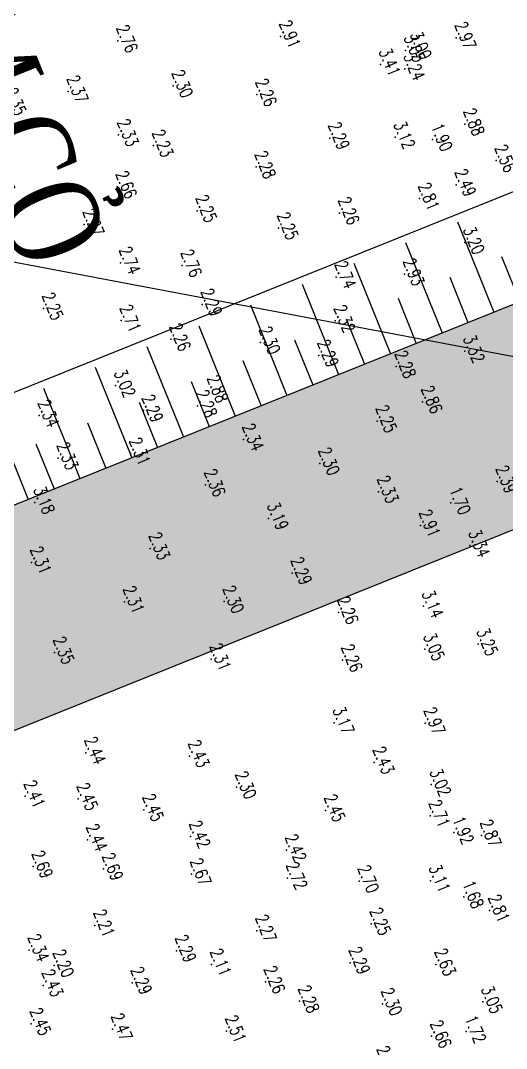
# Model space of a CAD drawing. Header units: millimetres. Extents: x 405522 to 410309, y 2303080 to 2310223.
# Drawn here: x 407066.9 to 407136.6, y 2306635.5 to 2306783 of the extents above; entities that cross this region are included whole.
import ezdxf
from ezdxf.enums import TextEntityAlignment as Align
from ezdxf.xclip import XClip

# ---------------------------------------------------------------- set-up
doc = ezdxf.new("R2010")
doc.units = ezdxf.units.MM
doc.header["$LTSCALE"] = 10
doc.header["$MEASUREMENT"] = 0
doc.header["$XCLIPFRAME"] = 0
doc.layers.get('Defpoints').update_dxf_attribs({"linetype": 'CONTINUOUS'})
for name, color, linetype in [('caodo', 7, 'CONTINUOUS'), ('De', 5, 'CONTINUOUS'), ('DIM', 4, 'CONTINUOUS'), ('Hatch', 8, 'CONTINUOUS'), ('Other', 9, 'CONTINUOUS'), ('text', 7, 'CONTINUOUS')]:
    doc.layers.add(name, color=color, linetype=linetype)
doc.styles.add('Dien', font='simplex.shx', dxfattribs={"width": 0.75})
doc.styles.add('TextH', font='vntimeh.shx', dxfattribs={"width": 0.75})
doc.styles.add('txt', font='romans.shx', dxfattribs={"height": 0.2})
doc.dimstyles.new('D6.7', dxfattribs={"dimscale": 6.7, "dimtxt": 1.5, "dimasz": 2, "dimexe": 1.5, "dimexo": 0.5, "dimgap": 1, "dimtad": 1, "dimdec": 0, "dimdsep": 46, "dimtxsty": 'Dien', "dimcen": 1, "dimclrd": 256, "dimclre": 256, "dimclrt": 7, "dimaunit": 1, "dimadec": 3, "dimazin": 0, "dimtfac": 1, "dimtdec": 0, "dimtmove": 1, "dimatfit": 0, "dimfxl": 1, "dimtolj": 1, "dimtzin": 0, "dimlwe": -1, "dimarcsym": 0})

# ---------------------------------------------------------------- blocks, each defined once
blk = doc.blocks.new('*D26')
at = {"layer": 'Defpoints', "color": 0, "linetype": 'Continuous'}
for p in [(406742.6619138751, 2306987.542138263), (407088.9799926709, 2306054.36399705), (407050.0361064873, 2306039.911268014)]:
    blk.add_point(p, dxfattribs=at)
at = {"layer": 'DIM'}
for p, q in [((406739.5212196925, 2306986.376574), (406694.2959683287, 2306969.592725042)), ((407085.8392984883, 2306053.198432786), (407040.6140239395, 2306036.414575225))]:
    blk.add_line(p, q, dxfattribs=at)
at = {"layer": 'DIM', "linetype": 'Continuous', "lineweight": -2}
blk.add_line((406708.380307929, 2306960.526641102), (407045.3738494347, 2306052.474044744), dxfattribs=at)
at = {"layer": 'DIM', "linetype": 'Continuous'}
for points in [[(406710.4741040507, 2306961.303683944), (406706.2865118071, 2306959.74959826), (406703.7180508765, 2306973.089417832)], [(407047.4676455563, 2306053.251087586), (407043.2800533128, 2306051.697001902), (407050.0361064873, 2306039.911268014)]]:
    blk.add_solid(points, dxfattribs=at)
at = {"layer": 'DIM', "color": 7, "linetype": 'Continuous', "insert": (406887.8695083207, 2306510.579817844), "char_height": 10.05, "attachment_point": 5, "rotation": 290.3607342621674, "style": 'Dien'}
blk.add_mtext('\\A1;995', dxfattribs=at)
blk = doc.blocks.new('20')
at = {"layer": 'caodo', "color": 8, "linetype": 'Continuous'}
for p in [(-503.320000000007, -527.7099999999627, 0.5900000000000003), (-478.1399999999558, -527.9099999996834, 0.6500000000000004), (-526.6699999999837, -528.3699999996461, 0.4400000000000004), (-484.5099999999511, -529.3300000000745, 0.6800000000000002), (-485.4099999999744, -529.7599999997765, 0.7300000000000004), (-489, -531.7299999999814, 1.09), (-485.4799999999814, -532.3799999998882, 0.9200000000000004), (-518.7399999999907, -534.8300000000745, -0.01999999999999957), (-533.789999999979, -535.6199999996461, 0.05000000000000027), (-506.7299999999814, -536.0800000000745, -0.05999999999999961), (-476.8999999999651, -540.3300000000745, 0.56), (-526.5499999999884, -541.8699999996461, 0.01000000000000023), (-496.2799999999697, -542.3100000000559, -0.0299999999999998), (-486.8899999999558, -542.1999999997206, 0.8000000000000003), (-481.5099999999511, -542.5299999997951, -0.4199999999999997), (-521.5499999999884, -543.3999999999069, -0.08999999999999986), (-472.4099999999744, -545.5499999998137, 0.2400000000000002), (-506.8399999999674, -546.4599999999627, -0.03999999999999959), (-526.7699999999604, -549.3199999998324, 0.3400000000000003), (-478.1399999999558, -549.0200000000186, 0.1700000000000004), (-483.3899999999558, -551.0099999997765, 0.4900000000000002), (-515.3099999999977, -552.7599999997765, -0.06999999999999984), (-494.8699999999953, -553.0699999998324, -0.05999999999999961), (-531.5, -554.7299999999814, -0.04999999999999982), (-503.609999999986, -555.2599999997765, -0.06999999999999984), (-476.9099999999744, -557.3199999998324, 0.8800000000000003), (-526.2799999999697, -560.1999999997206, 0.4200000000000004), (-517.4499999999534, -560.589999999851, 0.4400000000000004), (-485.5599999999977, -561.8500000000931, 0.6100000000000003), (-495.3699999999953, -562.2700000000186, 0.4200000000000004), (-514.5499999999884, -566.2099999999627, -0.0299999999999998), (-537.3299999999581, -566.7799999997951, -0.06999999999999984), (-526.2099999999627, -568.5200000000186, 0.3900000000000001), (-495.4799999999814, -568.5699999998324), (-519.070000000007, -571.1999999997206, -0.05999999999999961), (-506.2199999999721, -571.6499999999069, -0.01999999999999957), (-497.8399999999674, -573.5400000000373, -0.0299999999999998), (-476.8999999999651, -572.9099999996834, 1), (-486.75, -575.1199999996461, -0.03999999999999959), (-527, -577.839999999851, 0.7000000000000002), (-513.6699999999837, -578.6299999998882, 0.56), (-515.25, -580.7599999997765, -0.03999999999999959), (-482.9499999999534, -580.1599999996834, 0.54), (-537.9400000000023, -582.1599999996834, 0.02000000000000002), (-523.0099999999511, -581.4399999999441, -0.0299999999999998), (-489.4699999999721, -582.9399999999441, -0.06999999999999984), (-508.6199999999953, -585.5800000000745, 0.02000000000000002), (-535.2199999999721, -588.2700000000186, 0.01000000000000023), (-524.8399999999674, -587.6099999998696, -0.009999999999999787), (-497.6900000000023, -589.0200000000186, -0.01999999999999957), (-472.2599999999511, -591.6000000000931, 0.07000000000000028), (-514.0799999999581, -592.1099999998696, 0.04000000000000004), (-489.2699999999604, -593.0699999998324, 0.01000000000000023), (-538.5599999999977, -594.6199999996461, 0.8600000000000003), (-478.8999999999651, -594.679999999702, -0.6199999999999999), (-505.039999999979, -596.8999999999069, 0.8700000000000001), (-483.2699999999604, -597.9399999999441, 0.5900000000000003), (-522.0299999999697, -601.2099999999627, 0.01000000000000023), (-476.1599999999744, -600.8199999998324, 1.02), (-539.039999999979, -603.2299999999814, -0.009999999999999787), (-501.679999999993, -604.7599999997765, -0.0299999999999998), (-525.7199999999721, -608.8799999998882, -0.009999999999999787), (-511.4199999999837, -608.8500000000931, -0.01999999999999957), (-495, -610.429999999702, -0.05999999999999961), (-482.8299999999581, -609.5200000000186, 0.8200000000000003), (-474.9899999999907, -614.9699999997392, 0.9300000000000002), (-535.7599999999511, -616.1699999999255, 0.03000000000000025), (-482.6300000000047, -615.6699999999255, 0.7300000000000004), (-513.289999999979, -617.1099999998696, -0.009999999999999787), (-494.4199999999837, -617.2700000000186, -0.05999999999999961), (-495.6300000000047, -626.2399999997579, 0.8500000000000001), (-482.5799999999581, -626.2999999998137, 0.6500000000000004), (-531.25, -630.5499999998137, 0.1200000000000001), (-516.4099999999744, -631.0200000000186, 0.1100000000000003), (-489.8800000000047, -631.9599999999627, 0.1100000000000003), (-509.6300000000047, -635.5, -0.01999999999999957), (-481.7199999999721, -635.1199999996461, 0.7000000000000002), (-539.9699999999721, -636.7999999998137, 0.0900000000000003), (-532.3699999999953, -637.1699999999255, 0.1300000000000003), (-522.9199999999837, -638.7399999997579, 0.1300000000000003), (-496.8999999999651, -638.8199999998324, 0.1300000000000003), (-481.859999999986, -639.6000000000931, 0.3900000000000001), (-531.0099999999511, -643.0499999998137, 0.1200000000000001), (-516.25, -642.5699999998324, 0.1000000000000001), (-478.4499999999534, -642, -0.3999999999999999), (-474.5199999999604, -642.429999999702, 0.5500000000000003), (-502.4799999999814, -644.5400000000373, 0.1000000000000001), (-538.8299999999581, -646.8799999998882, 0.3700000000000001), (-528.7399999999907, -647.2299999999814, 0.3700000000000001), (-516.1199999999953, -647.9899999997579, 0.3500000000000001), (-502.3399999999674, -648.5299999997951, 0.4000000000000004), (-492.0599999999977, -648.9699999997392, 0.3800000000000003), (-481.8399999999674, -648.9099999996834, 0.79), (-477.0299999999697, -651.2199999997392, -0.6399999999999999), (-473.3299999999581, -653.2099999999627, 0.4900000000000002), (-490.3399999999674, -655.089999999851, -0.06999999999999984), (-529.9599999999627, -655.3300000000745, -0.1099999999999999), (-506.75, -656.089999999851, -0.04999999999999982), (-539.3800000000047, -658.8699999996461, 0.02000000000000002), (-518.2699999999604, -658.9699999997392, -0.0299999999999998), (-513.25, -660.9499999997206, -0.21), (-493.3299999999581, -660.6899999999441, -0.0299999999999998), (-481.039999999979, -660.929999999702, 0.3100000000000001), (-535.789999999979, -661.0800000000745, -0.1199999999999997), (-537.359999999986, -663.9399999999441, 0.1100000000000003), (-524.609999999986, -663.5699999998324, -0.0299999999999998), (-505.5099999999511, -663.4399999999441, -0.05999999999999961), (-500.5999999999767, -666.2299999999814, -0.03999999999999959), (-488.7199999999721, -666.589999999851, -0.01999999999999957), (-474.3299999999581, -666.3199999998324, 0.7300000000000004), (-539.0899999999674, -669.4699999997392, 0.1300000000000003), (-527.4400000000023, -670.2299999999814, 0.1500000000000004), (-511.070000000007, -670.5099999997765, 0.1900000000000004), (-481.6599999999744, -671.25, 0.3400000000000003), (-476.6999999999534, -670.5699999998324, -0.5999999999999999)]:
    blk.add_point(p, dxfattribs=at)
at = {"layer": 'caodo', "color": 8, "linetype": 'Continuous', "style": 'txt', "width": 0.75}
for s, p in [('2.76', (-526.1699999999837, -528.3699999996461, 0.4400000000000004)), ('2.91', (-502.820000000007, -527.7099999999627, 0.5900000000000003)), ('2.97', (-477.6399999999558, -527.9099999996834, 0.6500000000000004)), ('3.05', (-484.9099999999744, -529.7599999997765, 0.7300000000000004)), ('3.00', (-484.0099999999511, -529.3300000000745, 0.6800000000000002)), ('3.41', (-488.5, -531.7299999999814, 1.09)), ('3.24', (-484.9799999999814, -532.3799999998882, 0.9200000000000004)), ('2.30', (-518.2399999999907, -534.8300000000745, -0.01999999999999957)), ('2.37', (-533.289999999979, -535.6199999996461, 0.05000000000000027)), ('2.26', (-506.2299999999814, -536.0800000000745, -0.05999999999999961)), ('2.35', (-542.1399999999558, -537.3899999996647, 0.03000000000000025)), ('2.88', (-476.3999999999651, -540.3300000000745, 0.56)), ('2.33', (-526.0499999999884, -541.8699999996461, 0.01000000000000023)), ('3.12', (-486.3899999999558, -542.1999999997206, 0.8000000000000003)), ('2.23', (-521.0499999999884, -543.3999999999069, -0.08999999999999986)), ('2.29', (-495.7799999999697, -542.3100000000559, -0.0299999999999998)), ('1.90', (-481.0099999999511, -542.5299999997951, -0.4199999999999997)), ('2.28', (-506.3399999999674, -546.4599999999627, -0.03999999999999959)), ('2.56', (-471.9099999999744, -545.5499999998137, 0.2400000000000002)), ('2.66', (-526.2699999999604, -549.3199999998324, 0.3400000000000003)), ('2.49', (-477.6399999999558, -549.0200000000186, 0.1700000000000004)), ('2.81', (-482.8899999999558, -551.0099999997765, 0.4900000000000002)), ('2.25', (-514.8099999999977, -552.7599999997765, -0.06999999999999984)), ('2.26', (-494.3699999999953, -553.0699999998324, -0.05999999999999961)), ('2.27', (-531, -554.7299999999814, -0.04999999999999982)), ('2.25', (-503.109999999986, -555.2599999997765, -0.06999999999999984)), ('3.20', (-476.4099999999744, -557.3199999998324, 0.8800000000000003)), ('2.74', (-525.7799999999697, -560.1999999997206, 0.4200000000000004)), ('2.76', (-516.9499999999534, -560.589999999851, 0.4400000000000004)), ('2.74', (-494.8699999999953, -562.2700000000186, 0.4200000000000004)), ('2.93', (-485.0599999999977, -561.8500000000931, 0.6100000000000003)), ('2.25', (-536.8299999999581, -566.7799999997951, -0.06999999999999984)), ('2.29', (-514.0499999999884, -566.2099999999627, -0.0299999999999998)), ('2.71', (-525.7099999999627, -568.5200000000186, 0.3900000000000001)), ('2.32', (-494.9799999999814, -568.5699999998324)), ('2.26', (-518.570000000007, -571.1999999997206, -0.05999999999999961)), ('2.30', (-505.7199999999721, -571.6499999999069, -0.01999999999999957)), ('3.32', (-476.3999999999651, -572.9099999996834, 1)), ('2.29', (-497.3399999999674, -573.5400000000373, -0.0299999999999998)), ('2.28', (-486.25, -575.1199999996461, -0.03999999999999959)), ('3.02', (-526.5, -577.839999999851, 0.7000000000000002)), ('2.88', (-513.1699999999837, -578.6299999998882, 0.56)), ('2.86', (-482.4499999999534, -580.1599999996834, 0.54)), ('2.29', (-522.5099999999511, -581.4399999999441, -0.0299999999999998)), ('2.28', (-514.75, -580.7599999997765, -0.03999999999999959)), ('2.34', (-537.4400000000023, -582.1599999996834, 0.02000000000000002)), ('2.25', (-488.9699999999721, -582.9399999999441, -0.06999999999999984)), ('2.34', (-508.1199999999953, -585.5800000000745, 0.02000000000000002)), ('2.31', (-524.3399999999674, -587.6099999998696, -0.009999999999999787)), ('2.33', (-534.7199999999721, -588.2700000000186, 0.01000000000000023)), ('2.30', (-497.1900000000023, -589.0200000000186, -0.01999999999999957)), ('2.36', (-513.5789999999688, -592.1099999998696, 0.04000000000000004)), ('2.39', (-471.7599999999511, -591.6000000000931, 0.07000000000000028)), ('2.33', (-488.7699999999604, -593.0699999998324, 0.01000000000000023)), ('3.18', (-538.0599999999977, -594.6199999996461, 0.8600000000000003)), ('1.70', (-478.3999999999651, -594.679999999702, -0.6199999999999999)), ('3.19', (-504.539999999979, -596.8999999999069, 0.8700000000000001)), ('2.91', (-482.7699999999604, -597.9399999999441, 0.5900000000000003)), ('2.33', (-521.5299999999697, -601.2099999999627, 0.01000000000000023)), ('3.34', (-475.6599999999744, -600.8199999998324, 1.02)), ('2.31', (-538.539999999979, -603.2299999999814, -0.009999999999999787)), ('2.29', (-501.179999999993, -604.7599999997765, -0.0299999999999998)), ('2.31', (-525.2199999999721, -608.8799999998882, -0.009999999999999787)), ('2.30', (-510.9199999999837, -608.8500000000931, -0.01999999999999957)), ('3.14', (-482.3299999999581, -609.5200000000186, 0.8200000000000003)), ('2.26', (-494.5, -610.429999999702, -0.05999999999999961)), ('3.05', (-482.1300000000047, -615.6699999999255, 0.7300000000000004)), ('3.25', (-474.4899999999907, -614.9699999997392, 0.9300000000000002)), ('2.35', (-535.2599999999511, -616.1699999999255, 0.03000000000000025)), ('2.31', (-512.789999999979, -617.1099999998696, -0.009999999999999787)), ('2.26', (-493.9199999999837, -617.2700000000186, -0.05999999999999961)), ('3.17', (-495.1300000000047, -626.2399999997579, 0.8500000000000001)), ('2.97', (-482.0799999999581, -626.2999999998137, 0.6500000000000004)), ('2.44', (-530.75, -630.5499999998137, 0.1200000000000001)), ('2.43', (-515.9099999999744, -631.0200000000186, 0.1100000000000003)), ('2.43', (-489.3800000000047, -631.9599999999627, 0.1100000000000003)), ('3.02', (-481.2199999999721, -635.1199999996461, 0.7000000000000002)), ('2.30', (-509.1300000000047, -635.5, -0.01999999999999957)), ('2.41', (-539.4699999999721, -636.7999999998137, 0.0900000000000003)), ('2.45', (-531.8699999999953, -637.1699999999255, 0.1300000000000003)), ('2.45', (-522.4199999999837, -638.7399999997579, 0.1300000000000003)), ('2.45', (-496.3999999999651, -638.8199999998324, 0.1300000000000003)), ('2.71', (-481.359999999986, -639.6000000000931, 0.3900000000000001)), ('2.42', (-515.75, -642.5699999998324, 0.1000000000000001)), ('1.92', (-477.9499999999534, -642, -0.3999999999999999)), ('2.87', (-474.0199999999604, -642.429999999702, 0.5500000000000003)), ('2.44', (-530.5099999999511, -643.0499999998137, 0.1200000000000001)), ('2.42', (-501.9799999999814, -644.5400000000373, 0.1000000000000001)), ('2.69', (-538.3299999999581, -646.8799999998882, 0.3700000000000001)), ('2.69', (-528.2399999999907, -647.2299999999814, 0.3700000000000001)), ('2.67', (-515.6199999999953, -647.9899999997579, 0.3500000000000001)), ('2.72', (-501.8399999999674, -648.5299999997951, 0.4000000000000004)), ('2.70', (-491.5599999999977, -648.9699999997392, 0.3800000000000003)), ('3.11', (-481.3399999999674, -648.9099999996834, 0.79)), ('1.68', (-476.5299999999697, -651.2199999997392, -0.6399999999999999)), ('2.81', (-472.8299999999581, -653.2099999999627, 0.4900000000000002)), ('2.21', (-529.4599999999627, -655.3300000000745, -0.1099999999999999)), ('2.25', (-489.8399999999674, -655.089999999851, -0.06999999999999984)), ('2.27', (-506.25, -656.089999999851, -0.04999999999999982)), ('2.34', (-538.8800000000047, -658.8699999996461, 0.02000000000000002)), ('2.29', (-517.7699999999604, -658.9699999997392, -0.0299999999999998)), ('2.20', (-535.289999999979, -661.0800000000745, -0.1199999999999997)), ('2.11', (-512.75, -660.9499999997206, -0.21)), ('2.29', (-492.8299999999581, -660.6899999999441, -0.0299999999999998)), ('2.63', (-480.5389999999898, -660.929999999702, 0.3100000000000001)), ('2.43', (-536.859999999986, -663.9399999999441, 0.1100000000000003)), ('2.29', (-524.109999999986, -663.5699999998324, -0.0299999999999998)), ('2.26', (-505.0099999999511, -663.4399999999441, -0.05999999999999961)), ('2.28', (-500.0999999999767, -666.2299999999814, -0.03999999999999959)), ('2.30', (-488.2199999999721, -666.589999999851, -0.01999999999999957)), ('3.05', (-473.8299999999581, -666.3199999998324, 0.7300000000000004)), ('2.45', (-538.5899999999674, -669.4699999997392, 0.1300000000000003)), ('2.47', (-526.9400000000023, -670.2299999999814, 0.1500000000000004)), ('2.51', (-510.570000000007, -670.5099999997765, 0.1900000000000004)), ('2.66', (-481.1599999999744, -671.25, 0.3400000000000003)), ('1.72', (-476.1999999999534, -670.5699999998324, -0.5999999999999999)), ('2.18', (-488.8299999999581, -674.9199999999255, -0.1399999999999997))]:
    blk.add_text(s, height=1.8, rotation=292, dxfattribs=at).set_placement(p, align=Align.CENTER)

msp = doc.modelspace()

# ---------------------------------------------------------------- hatches: boundary and pattern name
at = {"layer": 'Hatch', "linetype": 'Continuous'}
h = msp.add_hatch(dxfattribs=at)
h.set_pattern_fill('GRASS', color=86, scale=5, style=0)
h.set_pattern_definition([(21.91894389750882, (409327.3768081734, 2306580.52504262), (1.960164856829339, 4.599755832743767), [0.9375, -6.133567814999999]), (336.9189438975088, (409327.3768081734, 2306580.52504262), (1.960164857346466, 4.599755833957266), [0.9375, -4.0625]), (66.91894389750883, (409327.3768081734, 2306580.52504262), (-4.599755833957266, 1.960164857346466), [0.9375, -4.0625])])
h.paths.add_polyline_path([(407419.3164951047, 2306823.323470083), (407417.9200000002, 2306829.09), (407414.2699999998, 2306845.590000001), (407414.0189244272, 2306853.529416759), (407341.3228824423, 2306824.277871582), (407352.5217185171, 2306796.446485153)])
h.paths.add_polyline_path([(407352.5217185171, 2306796.446485153), (407341.3228824423, 2306824.277871582), (407331.581897192, 2306820.358278956), (407342.7807332668, 2306792.526892527)])
h.paths.add_polyline_path([(407342.7807332668, 2306792.526892527), (407331.581897192, 2306820.358278956), (407179.4369847175, 2306759.137975083), (407190.6358207922, 2306731.306588654)])
h.paths.add_polyline_path([(407190.6358207922, 2306731.306588654), (407179.4369847175, 2306759.137975083), (407169.6959994673, 2306755.218382457), (407180.894835542, 2306727.386996028)])
h.paths.add_polyline_path([(407180.894835542, 2306727.386996028), (407169.6959994673, 2306755.218382457), (406993.4305520931, 2306684.292420656), (407004.6293881678, 2306656.461034227)])

# ---------------------------------------------------------------- linework, layer by layer
at = {"layer": 'De'}
for p, q in [((407437.5234857762, 2306879.156013959), (407018.9095155685, 2306710.71348082)), ((407428.5679228086, 2306859.383665102), (407011.5209532718, 2306691.571664104)), ((407433.2048939054, 2306828.911905351), (406994.8884029174, 2306652.5414416))]:
    msp.add_line(p, q, dxfattribs=at)
at = {"layer": 'Other', "color": 8}
for p, q in [((407129.601361148, 2306754.175916175), (407134.82748465, 2306741.187935842)), ((407122.1796581014, 2306751.189559889), (407127.4057816034, 2306738.201579555)), ((407135.9252744233, 2306749.175104152), (407138.538336174, 2306742.681113985)), ((407114.7579550538, 2306748.203203602), (407119.9840785558, 2306735.215223269)), ((407128.503571376, 2306746.188747866), (407131.1166331268, 2306739.694757699)), ((407107.3362520069, 2306745.216847316), (407112.5623755089, 2306732.228866982)), ((407121.0818683291, 2306743.202391579), (407123.6949300799, 2306736.708401412)), ((407099.9145489594, 2306742.230491029), (407105.1406724614, 2306729.242510695)), ((407113.6601652817, 2306740.216035292), (407116.2732270325, 2306733.722045126)), ((407092.4928459128, 2306739.244134743), (407097.7189694148, 2306726.256154409)), ((407106.2384622346, 2306737.229679006), (407108.8515239854, 2306730.735688839)), ((407085.0711428652, 2306736.257778456), (407090.2972663672, 2306723.269798122)), ((407098.8167591874, 2306734.243322719), (407101.4298209382, 2306727.749332553)), ((407077.6494398183, 2306733.27142217), (407082.8755633204, 2306720.283441836)), ((407091.3950561404, 2306731.256966433), (407094.0081178912, 2306724.762976266)), ((407070.2277367708, 2306730.285065882), (407075.4538602728, 2306717.297085549)), ((407083.9733530931, 2306728.270610146), (407086.5864148439, 2306721.77661998)), ((407062.8060337242, 2306727.298709597), (407068.0321572262, 2306714.310729263)), ((407076.551650046, 2306725.284253859), (407079.1647117968, 2306718.790263693)), ((407069.1299469988, 2306722.297897573), (407071.7430087496, 2306715.803907407))]:
    msp.add_line(p, q, dxfattribs=at)

# ---------------------------------------------------------------- block references
at = {"layer": 'caodo', "linetype": 'Continuous'}
ref = msp.add_blockref('20', (407607.5599999998, 2307308.49, 2.32), dxfattribs=at)
XClip(ref).set_block_clipping_path([(-1349.6056714252336, -661.9058657553978), (-160.24326352693606, -789.0626177703962), (-158.36999999999534, -682.7400000002235), (-152.55370127764763, -565.1435954412445), (-154.45678520214278, -515.7710593813099), (-164.5656294519431, -479.7079773764126), (-169.84830490715103, -457.46881066821516), (-166.82796598720597, -442.01621566619724), (-126.78273369179806, -389.4443280850537), (-106.05188721581362, -361.8542004311457), (-63.77944376063533, -462.4105278351344), (-33.466447652434, -538.7088304474019), (-26.830958046135493, -536.6440252331086), (-14.194728780596051, -530.2900720490143), (2.873561021173373, -522.7809317391366), (21.779086004185956, -516.4300709003583), (33.49636997265043, -516.3916891841218), (41.83233972010203, -526.5245847343467), (49.38700186560163, -538.8965703272261), (57.58147363178432, -547.8425059784204), (240.7905528639676, -478.5933098080568), (312.71683337684954, -453.523366919253), (469.9752955258009, -835.1642690971494), (381.01757410995197, -875.9365015272051), (340.05356005806243, -891.0018749474548), (281.9833174137748, -920.0360526661389), (270.2997928529512, -925.8934261840768), (259.64971878379583, -926.485182072036), (238.13632499426603, -935.887616972439), (231.39031789585715, -941.3565830942243), (234.28019038640196, -952.6351198460907), (233.34951378498226, -963.7375780143775), (228.57153214595746, -974.9643217222765), (217.37020478205523, -983.9257580563426), (203.91382668475853, -988.0474594873376), (188.67127670557238, -983.9718116582371), (177.38840578240342, -980.8930276110768), (171.5204358987976, -984.3872820092365), (-73.64572811854305, -1086.5773775354028), (-160.72326044749934, -789.4035990480334), (-175.86631778383162, -787.8968891631812), (-1242.6150691517978, -731.501864743419), (-1048.6445017770166, -1275.3187000523321), (-581.3011768160504, -1893.6633556210436), (45.25815080979373, -1711.1176481554285), (672.5305126870517, -1468.653420693241), (1174.462400796474, -665.2848953921348), (720.1397881704615, 463.7992460099049), (-44.86505850660615, 588.3045099438168), (-757.8349164568353, 52.953614375554025)])

# ---------------------------------------------------------------- texts
at = {"layer": 'text', "style": 'TextH', "width": 0.75}
msp.add_text('c©y xanh vµ th¶m cá', height=13.5, rotation=291.9189438981675, dxfattribs=at).set_placement((407000.0735814662, 2306913.749316255))

# ---------------------------------------------------------------- dimensions: what is measured, and where the dimension line sits
at = {"layer": 'DIM', "linetype": 'Continuous'}
dim = msp.add_linear_dim(base=(407050.0361064873, 2306039.911268014), p1=(406742.6619138751, 2306987.542138263), p2=(407088.9799926708, 2306054.36399705), angle=290.3607342621675, dimstyle='D6.7', dxfattribs=at)
dim.commit()
dim.dimension.update_dxf_attribs({"geometry": '*D26', "text_midpoint": (406887.8695083208, 2306510.579817844)})

# ---------------------------------------------------------------- leaders
msp.add_leader([(407145.3985951071, 2306733.314650674), (407055.5871151504, 2306750.314378862), (406990.6859048586, 2306911.607092783)], dimstyle='D6.7', dxfattribs=at)

doc.saveas('drawing.dxf')
